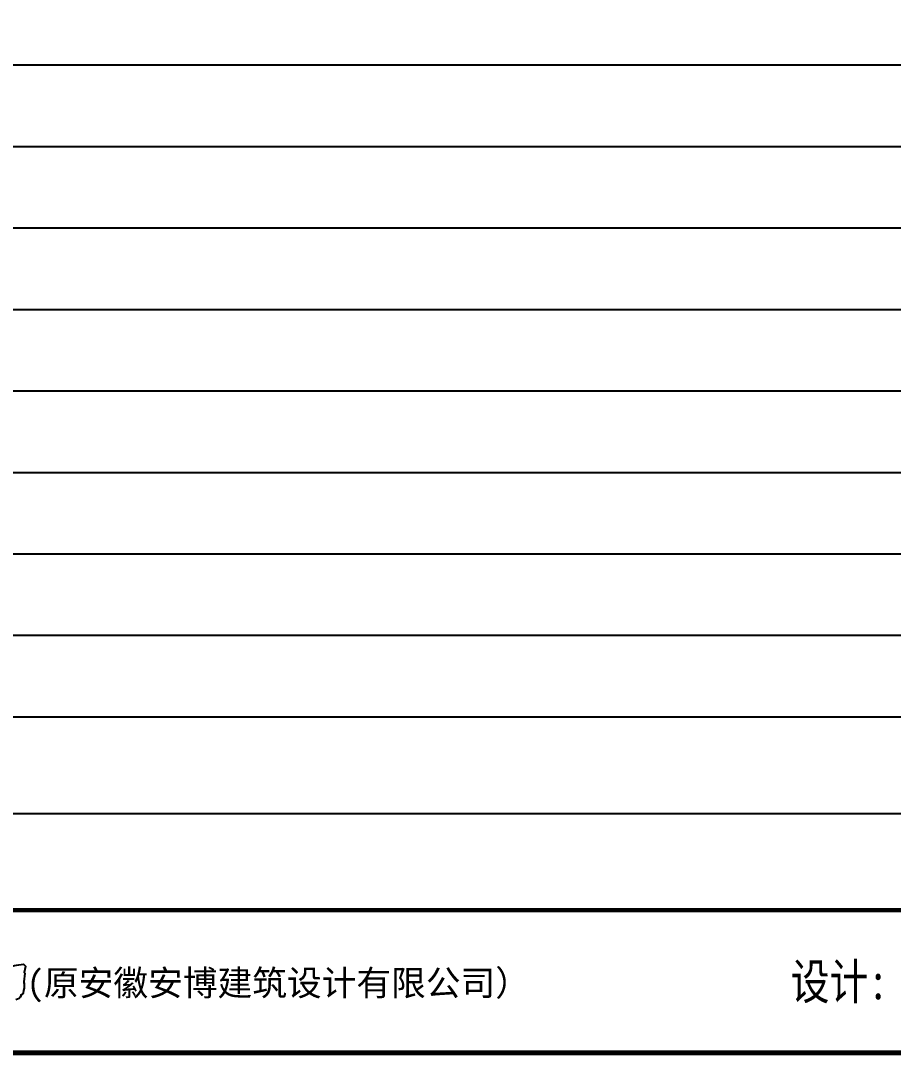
# Model space of a CAD drawing. Extents: x 14207793 to 14719554, y -1675802 to -1228715.
# Drawn here: x 14216364 to 14224936, y -1257940 to -1247781 of the extents above; entities that cross this region are included whole.
import ezdxf

# ---------------------------------------------------------------- set-up
doc = ezdxf.new("R2010")
doc.units = 0
doc.header["$LTSCALE"] = 500
doc.header["$MEASUREMENT"] = 0
doc.layers.get('0').update_dxf_attribs({"linetype": 'CONTINUOUS'})
doc.layers.add('PUB_TITLE', color=4, linetype='CONTINUOUS')
doc.styles.add('-黑体', font='simhei.ttf', dxfattribs={"width": 0.8})
doc.styles.add('宋体', font='SimSun.ttf')

# ---------------------------------------------------------------- blocks, each defined once
blk = doc.blocks.new('A$C79896BCB')
at = {"layer": 'PUB_TITLE'}
for points in [[(5926, 828, -0.090939), (6098, 869), (6117, 854, -0.25728), (6119, 847), (6106, 788), (6111, 783), (6102, 697), (6106, 684), (6102, 684), (6102, 684), (6106, 679, -0.08915), (6095, 588, -0.34658), (6070, 566)], [(6070, 566), (6075, 562, -0.316809), (6025, 521)]]:
    blk.add_lwpolyline(points, format="xyb", dxfattribs=at)
at = {"layer": 'PUB_TITLE', "style": '-黑体', "width": 0.8}
blk.add_text('设计:', height=350, dxfattribs=at).set_placement((13635, 525))
at = {"layer": 'PUB_TITLE', "style": '宋体'}
blk.add_text('(原安徽安博建筑设计有限公司）', height=250, dxfattribs=at).set_placement((6130, 561))

msp = doc.modelspace()

# ---------------------------------------------------------------- linework, layer by layer
at = {"color": 4}
for p, q in [((14210292.5, -1248215.93), (14228292.5, -1248215.93)), ((14210292.5, -1249015.93), (14228292.5, -1249015.93)), ((14210292.5, -1249815.93), (14228292.5, -1249815.93)), ((14210292.5, -1250615.93), (14228292.5, -1250615.93)), ((14210292.5, -1251415.93), (14228292.5, -1251415.93)), ((14210292.5, -1252215.93), (14228292.5, -1252215.93)), ((14210292.5, -1253015.93), (14228292.5, -1253015.93)), ((14210292.5, -1253815.93), (14228292.5, -1253815.93)), ((14210292.5, -1254615.93), (14228292.5, -1254615.93))]:
    msp.add_line(p, q, dxfattribs=at)
at = {"layer": 'PUB_TITLE'}
msp.add_line((14210292.5, -1255565.66), (14228292.5, -1255565.66), dxfattribs=at)
at = {"layer": 'PUB_TITLE', "const_width": 50}
msp.add_lwpolyline([(14228292.5, -1257915.39), (14228292.5, -1229215.39), (14210292.5, -1229215.39), (14210292.5, -1257915.39)], close=True, dxfattribs=at)
at = {"layer": 'PUB_TITLE', "const_width": 45}
msp.add_lwpolyline([(14210292.5, -1256515.39), (14228292.5, -1256515.39)], dxfattribs=at)

# ---------------------------------------------------------------- block references
at = {"color": 6}
msp.add_blockref('A$C79896BCB', (14210292.5, -1257915.39), dxfattribs=at)

doc.saveas('drawing.dxf')
